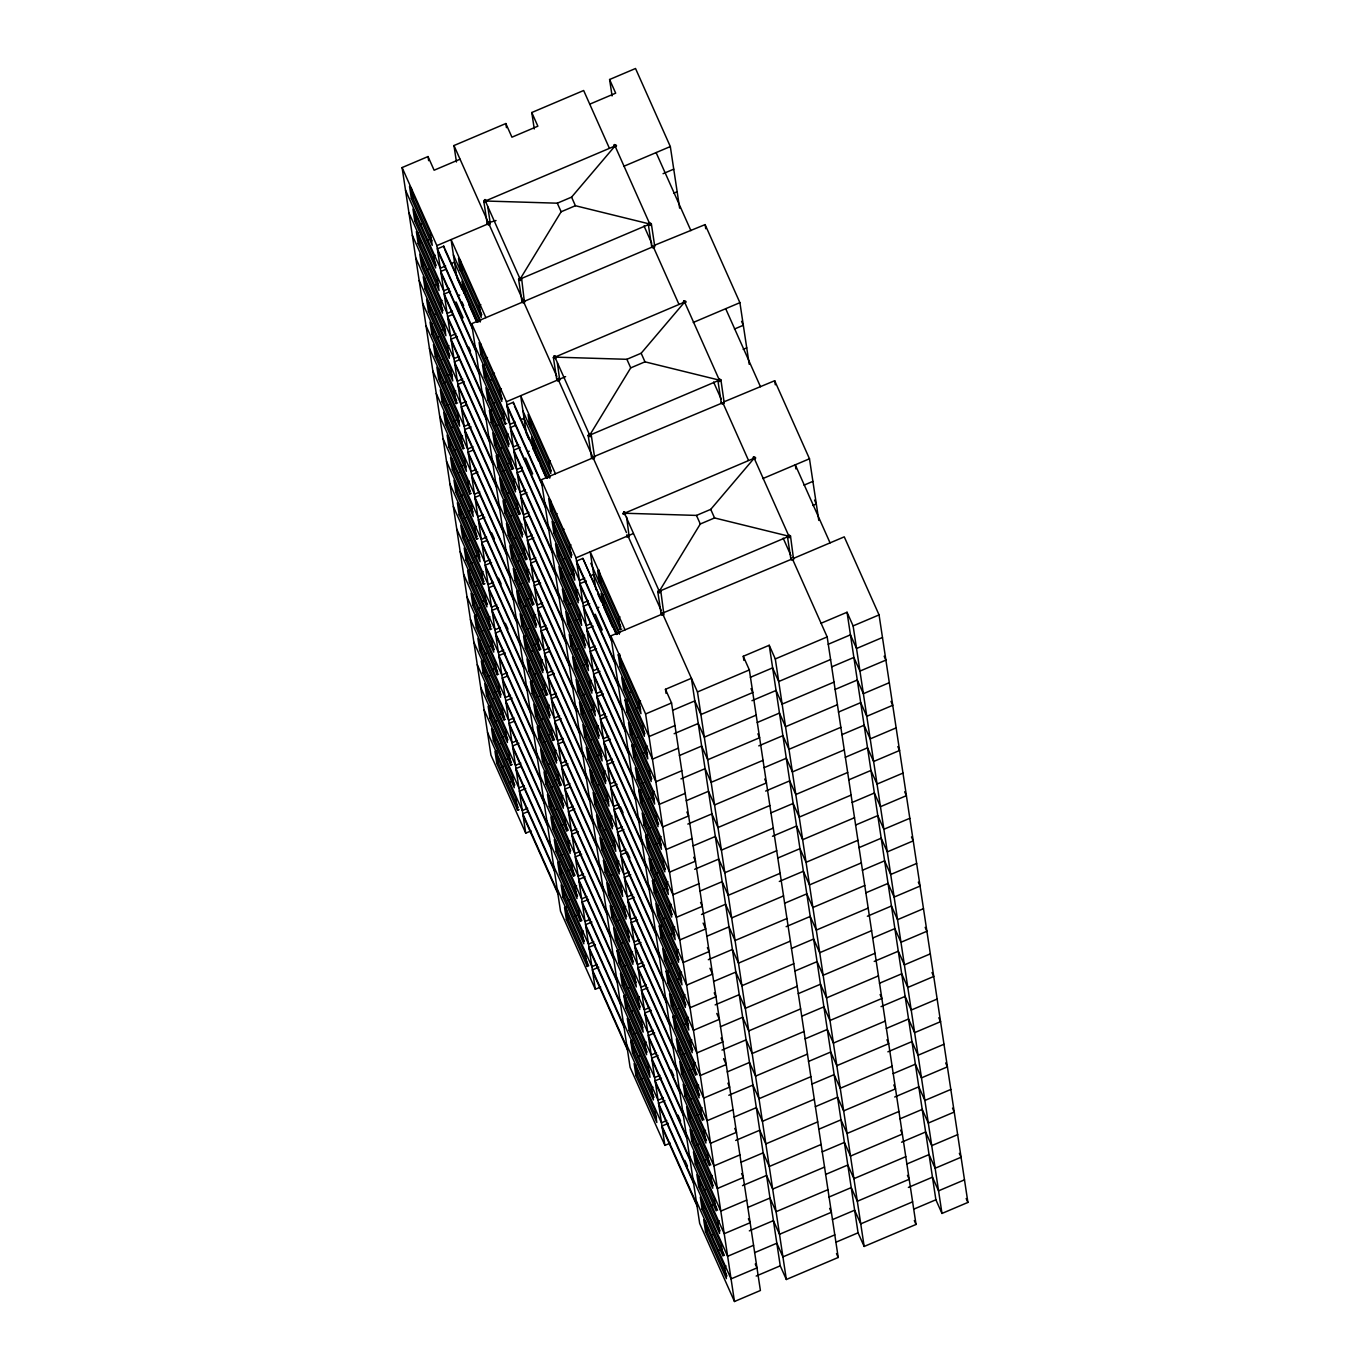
<?xml version="1.0" encoding="UTF-8"?>
<svg xmlns="http://www.w3.org/2000/svg" width="1370" height="1370" viewBox="0 0 1370 1370"><rect width="100%" height="100%" fill="white"/><g stroke="black" fill="none" stroke-linecap="round" stroke-linejoin="round"><path stroke-width="1.5" d="M556.905 379.182L557.761 381.117L559.765 380.261L557.367 363.05M721.373 402.198L722.23 404.133L724.25 403.277L720.928 379.918L719.181 378.668L717.863 380.38L721.288 402.968M626.672 534.951L626.981 537.04L629.155 536.715L626.638 517.124M661.453 613.006L661.779 615.096L663.936 614.77L660.802 591.069L659.056 589.819L657.754 591.532L661.162 614.12M791.158 557.984L791.466 560.056L793.624 559.731L790.507 536.03L788.76 534.779L787.442 536.492L790.867 559.08M520.12 279.069L561.135 211.768L575.4 205.723L649.808 224.029L614.411 144.603C610.986 149.621 620.507 145.528 614.411 144.603M589.699 435.18L630.714 367.879L644.979 361.834L719.387 380.141L683.99 300.715C680.565 305.733 690.086 301.64 683.99 300.715M659.278 591.292L700.293 523.991L714.558 517.946L788.966 536.252L753.568 456.844C750.144 461.844 759.665 457.751 753.568 456.844M485.34 201.013L557.316 203.188L571.581 197.126L615.027 145.973L483.918 201.613C484.963 195.67 489.039 204.935 483.918 201.613M554.918 357.125L626.895 359.3L641.16 353.237L684.606 302.085L553.497 357.724C554.542 351.782 558.617 361.046 553.497 357.724M624.497 513.236L696.474 515.411L710.739 509.366L754.185 458.196L623.076 513.836C624.121 507.893 628.196 517.158 623.076 513.836M522.587 300.492L522.33 302.599L524.504 302.821L521.662 278.846L519.898 277.596L518.596 279.292L522.004 301.897M488.525 222.128C484.774 223.31 490.186 227.232 490.289 223.378L487.806 206.939M518.596 279.292L520.343 280.542L521.662 278.846M652.634 245.264C649.534 247.011 654.86 249.871 654.757 246.394L651.349 223.807L649.603 222.556L648.284 224.252L651.709 246.857M588.175 435.403C592.251 439.907 590.744 429.923 588.175 435.403L591.583 458.008L593.347 459.258L594.649 457.546L591.241 434.958M657.754 591.532L659.501 592.765L660.802 591.069M531.063 830.888L525.737 833.148L490.94 755.093L402.095 167.568L428.022 156.557L434.119 170.222L460.046 159.211M456.45 161.985L453.967 145.545L505.838 123.54L511.935 137.188L537.862 126.194L531.783 112.528L583.654 90.506L609.325 148.097M612.082 95.934L609.599 79.511L635.526 68.5L670.324 146.556L679.64 208.189M589.751 104.171L615.678 93.16L609.599 79.511M411.36 198.513L409.527 186.406L430.403 233.242L432.235 245.35L411.36 198.513L412.781 197.914L411.257 187.81M414.785 221.101L412.952 208.994L433.828 255.83L435.66 267.938L414.785 221.101L416.206 220.501L414.99 212.436M419.905 224.611L421.326 224.012M418.192 243.706L416.377 231.599L437.235 278.435L439.068 290.543L418.192 243.706L419.614 243.107L418.09 233.02M426.875 240.23L428.279 239.613M525.737 833.148L436.876 245.624L488.747 223.601L522.929 300.304M489.672 222.402L496.026 220.519M623.675 166.352L670.324 146.556M477.651 322.258L443.726 246.155L437.373 248.843L472.153 326.899M433.828 255.83L435.249 255.231M421.617 266.294L419.785 254.203L440.66 301.023L442.493 313.131L421.617 266.294L423.039 265.694L421.823 257.628M426.738 269.804L428.159 269.205M445.627 265.951L440.301 268.212L405.503 190.156M450.953 263.691L454.497 262.184L480.596 320.734M663.08 173.682L673.732 169.161M445.558 269.428L440.78 271.448L475.578 349.504M460.251 259.855L461.776 269.941L460.354 270.541L458.522 258.433L479.397 305.27L481.23 317.378L453.401 254.923M425.042 288.899L423.21 276.791L444.085 323.628L445.901 335.736L425.042 288.899L426.447 288.299L424.923 278.213M433.708 285.422L435.129 284.823M449.035 288.556L443.709 290.817L408.928 212.761M673.612 193.256L677.157 191.749M450.559 291.348L444.205 294.036L478.986 372.109M440.66 301.023L442.082 300.424M463.779 293.129L465.201 292.529L463.968 284.463M458.231 295.68L459.652 295.081M428.45 311.504L426.618 299.396L447.493 346.233L449.326 358.324L428.45 311.504L429.872 310.887L428.656 302.821M454.703 302.667L456.124 302.068L463.077 317.686L461.656 318.285M433.571 314.997L434.992 314.398M518.699 279.668L649.808 224.029M452.46 311.161L447.134 313.422L412.336 235.349M452.391 314.62L447.613 316.641L482.411 394.697M479.397 305.27L480.819 304.671M431.875 334.092L430.043 321.984L450.918 368.821L452.751 380.928L431.875 334.092L433.297 333.492L431.773 323.406M440.541 330.615L441.962 330.016M436.996 337.602L438.417 337.003M600.642 987.016L595.316 989.277L560.518 911.221L471.674 323.68L522.124 302.273M654.158 245.418L705.105 224.611L739.903 302.667L749.219 364.3M455.867 333.749L450.542 336.01L415.761 257.954M457.392 336.541L451.038 339.246L485.819 417.302M447.493 346.233L448.915 345.617M457.58 402.917L456.159 403.533L435.283 356.697L436.705 356.097L435.489 348.014M440.421 360.19L441.842 359.591M459.292 356.354L453.967 358.615L419.169 280.559M459.224 359.813L454.446 361.834L489.244 439.89M480.938 354.625L479.106 342.517L499.981 389.354L501.814 401.461L480.938 354.625L482.36 354.025L480.836 343.938M486.076 358.135L487.497 357.519M438.708 379.284L436.876 367.177L457.751 414.014L459.584 426.121L438.708 379.284L440.13 378.685L438.606 368.599M447.373 375.808L448.795 375.209M443.829 382.795L445.25 382.196M462.7 378.942L457.374 381.202L422.594 303.147M464.242 381.733L457.871 384.439L492.652 462.495M506.66 423.45L505.239 424.049L484.363 377.229L485.785 376.613L483.952 364.506M493.029 373.736L494.45 373.137M456.159 403.533L454.326 391.426L455.748 390.81M489.484 380.723L490.905 380.124M464.413 448.127L462.991 448.726L442.116 401.889L443.537 401.29L442.322 393.207M447.254 405.4L448.675 404.784M466.125 401.547L460.799 403.808L426.019 325.752M499.981 389.354L501.403 388.755M466.057 405.006L461.296 407.027L496.077 485.083M487.771 399.817L485.939 387.71L506.814 434.547L508.647 446.654L487.771 399.817L489.193 399.218L487.669 389.131M492.909 403.328L494.33 402.729M445.541 424.477L443.709 412.387L464.584 459.207L466.416 471.314L445.541 424.477L446.962 423.878L445.438 413.791M454.206 421.001L455.628 420.402M595.316 989.277L506.455 401.735L556.905 380.329M558.104 378.24L559.748 379.113L565.604 376.63M693.254 322.464L739.903 302.667M450.662 427.988L452.083 427.389M547.229 478.37L513.305 402.266L506.951 404.972L541.732 483.028M469.55 424.135L464.224 426.395L429.426 348.34M471.074 426.926L464.704 429.632L499.502 507.688M492.618 421.806L513.493 468.643L512.072 469.242L491.196 422.422L492.618 421.806L490.785 409.716M499.862 418.929L501.283 418.329M462.991 448.726L461.159 436.619L462.58 436.02M496.317 425.916L497.738 425.317M471.246 493.32L469.824 493.919L448.966 447.082L450.37 446.483L449.154 438.417M515.206 422.08L509.88 424.34L475.082 346.267M520.531 419.819L524.076 418.312L550.175 476.846M734.44 329.04L743.311 325.272L741.581 321.368M454.087 450.593L455.508 449.976M515.137 425.539L510.359 427.56L545.157 505.616M472.958 446.74L467.632 449L432.851 370.945M506.814 434.547L508.236 433.947M472.89 450.199L468.129 452.22L502.91 530.293M530.139 417.987L531.354 426.053L529.933 426.652L528.101 414.545L548.976 461.382L550.808 473.489L522.98 411.034M494.604 445.01L492.789 432.903L513.647 479.74L515.48 491.847L494.604 445.01L496.026 444.411L494.501 434.324M499.742 448.521L501.163 447.921M452.374 469.687L450.542 457.58L471.417 504.4L473.249 516.507L452.374 469.687L453.795 469.071L452.271 458.984M461.039 466.194L462.461 465.594M518.613 444.668L513.288 446.928L478.507 368.873M743.191 349.367L746.736 347.86M457.494 473.181L458.916 472.581M520.138 447.459L513.784 450.165L548.565 528.221M476.383 469.328L471.057 471.588L436.259 393.533M477.907 472.119L471.537 474.825L506.335 552.881M538.564 460.954L533.358 449.257L534.779 448.641L533.255 438.554M527.81 451.792L529.231 451.192M499.451 467.016L520.326 513.836L518.905 514.452L498.029 467.615L499.451 467.016L497.618 454.908M506.694 464.139L508.116 463.522M469.824 493.919L467.992 481.812L469.413 481.212M524.282 458.779L525.703 458.179L532.656 473.797L531.235 474.397M503.15 471.109L504.571 470.509M588.278 435.78L719.387 380.141M478.079 538.513L476.674 539.112L455.799 492.275L457.22 491.676L455.987 483.61M522.038 467.273L516.713 469.533L481.915 391.477M460.919 495.786L462.341 495.187M521.97 470.732L517.192 472.753L551.99 550.808M548.976 461.382L550.397 460.782M479.791 491.933L474.465 494.193L439.684 416.137M513.647 479.74L515.069 479.14M479.723 495.392L474.962 497.43L509.743 575.486M501.454 490.203L499.622 478.096L520.497 524.933L522.33 537.04L501.454 490.203L502.876 489.604L501.334 479.517M506.575 493.714L507.996 493.114M459.207 514.88L457.374 502.773L478.25 549.61L480.082 561.717L459.207 514.88L460.628 514.264L459.104 504.177M670.221 1143.128L664.895 1145.389L630.097 1067.333L541.236 479.791L593.124 457.785L626.433 532.536M594.049 456.57L722.812 402.746M724.028 401.804L774.684 380.723L809.482 458.779L818.798 520.412M467.872 511.387L469.293 510.787M525.446 489.861L520.12 492.121L485.34 414.065M464.344 518.374L465.766 517.774M526.971 492.652L520.617 495.358L555.398 573.413M483.216 514.538L477.89 516.798L443.092 438.742M484.74 517.312L478.37 520.018L513.168 598.073M506.283 512.209L527.159 559.046L525.737 559.645L504.862 512.808L506.283 512.209L504.451 500.101M513.527 509.332L514.949 508.715M476.674 539.112L474.842 527.005L476.263 526.405M510 516.319L511.421 515.702M484.929 583.706L483.507 584.305L462.632 537.468L464.053 536.869L462.82 528.803M528.871 512.466L523.546 514.726L488.747 436.67M467.752 540.979L469.174 540.379M528.803 515.925L524.025 517.946L558.823 596.001M486.624 537.126L481.298 539.386L446.517 461.33M550.517 510.736L548.685 498.629L569.56 545.465L571.393 557.573L550.517 510.736L551.939 510.137L550.415 500.05M520.497 524.933L521.919 524.333M486.573 540.585L481.795 542.623L516.576 620.678M555.655 514.247L557.076 513.647M508.287 535.396L506.455 523.306L527.33 570.125L529.163 582.233L508.287 535.396L509.708 534.797L508.184 524.71M513.408 538.907L514.829 538.307M466.04 560.073L464.207 547.966L485.083 594.803L486.915 606.91L466.04 560.073L467.461 559.474L465.937 549.387M474.705 556.597L476.126 555.98M532.279 535.053L526.953 537.314L492.172 459.258M471.177 563.584L472.599 562.967M533.803 537.845L527.45 540.551L562.231 618.606M490.049 559.731L484.723 561.991L449.925 483.935M553.942 533.341L552.11 521.234L572.985 568.071L574.818 580.178L553.942 533.341L555.364 532.724L553.84 522.638M562.608 529.847L564.029 529.248M491.573 562.522L485.203 565.211L520.001 643.266M513.116 557.402L533.992 604.238L532.57 604.838L511.695 558.001L513.116 557.402L511.284 545.294M520.36 554.525L521.782 553.925M483.507 584.305L481.675 572.198L483.096 571.598M516.832 561.512L518.254 560.912M491.762 628.899L490.34 629.498L469.465 582.661L470.886 582.062L469.054 569.954M535.704 557.659L530.378 559.919L495.58 481.863M569.56 545.465L570.982 544.866M474.585 586.172L476.006 585.572M535.636 561.118L530.858 563.138L565.656 641.211M493.474 582.318L488.148 584.579L453.35 506.523M557.35 555.929L555.518 543.822L576.393 590.658L578.226 602.766L557.35 555.929L558.772 555.329L557.247 545.243M527.33 570.125L528.751 569.526M493.405 585.795L488.628 587.816L523.426 665.871M562.488 559.439L563.909 558.84M515.12 580.606L513.288 568.499L534.163 615.335L535.995 627.426L515.12 580.606L516.541 579.99L515.017 569.903M664.895 1145.389L576.034 557.847L626.484 536.441M633.231 533.581L627.905 535.841L661.231 610.592M762.833 478.575L809.482 458.779M520.24 584.099L521.662 583.5M616.808 634.481L582.884 558.378L576.513 561.083L611.311 639.139M472.873 605.266L471.057 593.159L491.916 639.995L493.748 652.103L472.873 605.266L474.294 604.667L472.77 594.58M481.555 601.79L482.976 601.173M539.129 580.263L533.803 582.524L499.005 504.451M478.01 608.777L479.431 608.16M540.653 583.038L534.283 585.744L569.081 663.799M496.882 604.923L491.556 607.184L456.775 529.128M560.775 578.534L558.943 566.426L579.818 613.263L581.651 625.371L560.775 578.534L562.197 577.934L560.672 567.848M569.44 575.058L570.862 574.441M498.406 607.715L492.053 610.404L526.833 688.459M519.949 602.594L540.825 649.431L539.403 650.031L518.528 603.194L519.949 602.594L518.117 590.487M527.21 599.717L528.632 599.118M490.34 629.498L488.508 617.39L489.929 616.791M584.784 578.191L579.459 580.452L544.661 502.396M590.11 575.931L593.655 574.424L619.754 632.957M804.019 485.151L812.889 481.384M523.665 606.704L525.087 606.105M498.594 674.091L497.173 674.691L476.298 627.854L477.719 627.254L475.887 615.147M586.309 580.983L579.938 583.671L614.719 661.727M542.537 602.851L537.211 605.112L502.43 527.056M576.393 590.658L577.815 590.059M481.418 631.365L482.839 630.765M542.469 606.311L537.708 608.348L572.489 686.404M599.101 570.057L600.933 582.164L599.512 582.764L597.68 570.656L618.555 617.493L620.387 629.601L621.809 629.001M500.307 627.511L494.981 629.772L460.183 551.716M564.183 601.122L562.368 589.014L583.226 635.851L585.058 647.959L564.183 601.122L565.604 600.522L564.08 590.436M534.163 615.335L535.584 614.719M500.238 630.988L495.46 633.008L530.258 711.064M569.321 604.632L570.742 604.033M521.953 625.799L520.12 613.692L540.996 660.528L542.828 672.636L521.953 625.799L523.374 625.199L521.85 615.096M588.192 600.779L582.866 603.04L548.086 524.984M812.77 505.496L816.314 503.989L814.568 500.084M527.073 629.292L528.495 628.693M589.716 603.571L583.363 606.276L618.144 684.332M479.723 650.459L477.89 638.351L498.766 685.188L500.581 697.296L479.723 650.459L481.144 649.86L479.603 639.773M488.388 646.982L489.809 646.383M545.962 625.456L540.636 627.717L505.838 549.661M484.843 653.969L486.264 653.37M547.486 628.231L541.116 630.936L575.914 708.992M602.834 594.683L604.358 604.769L602.937 605.369L601.105 593.261L619.36 634.241M597.388 607.92L598.81 607.304M503.715 650.116L498.389 652.377L463.608 574.321M567.608 623.727L565.776 611.619L586.651 658.456L588.483 670.564L567.608 623.727L569.029 623.127L567.505 613.041M576.273 620.25L577.695 619.651M593.861 614.89L595.282 614.291L602.235 629.909L600.813 630.508M505.239 652.908L498.885 655.596L533.666 733.669M657.857 591.891L788.966 536.252M526.799 647.787L547.658 694.624L546.236 695.224L525.378 648.387L526.799 647.787L524.967 635.68M534.043 644.91L535.464 644.311M591.617 623.384L586.292 625.645L551.494 547.589M530.498 651.897L531.92 651.298M505.427 719.284L504.006 719.884L483.13 673.064L484.552 672.447L482.719 660.357M593.141 626.176L586.771 628.864L621.569 706.92M491.796 669.57L493.217 668.971M618.555 617.493L619.976 616.894M549.37 648.044L544.044 650.305L509.263 572.249M583.226 635.851L584.647 635.252M488.268 676.557L489.672 675.958M549.301 651.503L544.541 653.541L579.322 731.597M507.14 672.721L501.814 674.982L467.016 596.909M571.033 646.332L569.201 634.224L590.076 681.044L591.891 693.151L571.033 646.332L572.454 645.715L570.913 635.629M540.996 660.528L542.417 659.912M507.071 676.181L502.293 678.201L537.091 756.257M576.154 649.825L577.575 649.226M793.007 560.227L827.172 636.913L916.033 1224.455L864.162 1246.46L775.3 658.936L769.221 645.27L743.276 656.281L749.356 669.93L838.217 1257.472L786.346 1279.494L780.249 1265.829L691.405 678.287L665.46 689.298L671.557 702.964L760.401 1290.489L734.474 1301.5L699.676 1223.444L610.814 635.903L662.703 613.897M663.628 612.681L790.969 559.457M792.579 557.367L793.812 558.258L844.262 536.852L879.061 614.907L967.905 1202.432L941.978 1213.443L935.881 1199.777L847.037 612.253L821.092 623.247M528.786 670.992L526.953 658.884L547.829 705.721L549.661 717.829L528.786 670.992L530.207 670.392L528.683 660.306M595.025 645.972L589.699 648.233L554.918 570.177M533.923 674.502L535.327 673.886M596.549 648.763L590.196 651.469L624.977 729.525M486.555 695.652L484.723 683.544L505.599 730.381L507.431 742.489L486.555 695.652L487.977 695.052L486.453 684.966M495.221 692.175L496.642 691.576M552.795 670.649L547.469 672.91L512.671 594.854M491.676 699.162L493.097 698.563M554.319 673.441L547.949 676.129L582.747 754.185M510.548 695.309L505.222 697.57L470.441 619.514M574.441 668.92L572.609 656.812L593.484 703.649L595.316 715.756L574.441 668.92L575.862 668.32L574.338 658.234M583.106 665.443L584.528 664.844M512.072 698.101L505.718 700.806L540.499 778.862M618.264 654.74L639.139 701.577L640.972 713.684L620.096 666.847L618.264 654.74L619.685 654.141L621.518 666.248L640.646 709.18M533.632 692.98L554.507 739.817L553.086 740.416L532.211 693.58L533.632 692.98L531.8 680.873M540.876 690.103L542.297 689.504M598.45 668.577L593.124 670.838L558.326 592.782M537.331 697.09L538.753 696.491M512.26 764.477L510.839 765.094L489.963 718.257L491.385 717.657L489.552 705.55M599.974 671.369L593.604 674.074L628.402 752.13M498.629 714.78L500.05 714.164M556.203 693.237L550.877 695.498L516.096 617.442M620.096 666.847L621.518 666.248M590.076 681.044L591.48 680.445M495.101 721.75L496.522 721.151M556.151 696.713L551.374 698.734L586.154 776.79M513.973 717.914L508.647 720.175L473.849 642.119M577.866 691.525L576.034 679.417L596.909 726.254L598.741 738.344L577.866 691.525L579.287 690.908L577.763 680.822M547.829 705.721L549.25 705.122M513.904 721.373L509.126 723.394L543.924 801.45M582.986 695.018L584.408 694.419M535.619 716.185L533.786 704.077L554.662 750.914L556.494 763.021L535.619 716.185L537.04 715.585L535.516 705.499M601.858 691.182L596.532 693.443L561.751 615.37M540.756 719.695L542.178 719.079M603.382 693.956L597.029 696.662L631.81 774.718M493.388 740.845L491.556 728.737L512.431 775.574L514.264 787.681L493.388 740.845L494.81 740.245L493.286 730.159M502.054 737.368L503.475 736.769M559.628 715.842L554.302 718.103L519.504 640.047M623.521 689.452L621.689 677.345L642.564 724.182L644.397 736.289L623.521 689.452L624.943 688.853L623.418 678.766M498.509 744.355L499.93 743.756M561.152 718.633L554.781 721.322L589.579 799.378M628.642 692.963L630.063 692.347M517.398 740.502L512.055 742.763L477.274 664.707M581.274 714.112L579.442 702.005L600.317 748.842L602.149 760.949L581.274 714.112L582.695 713.513L581.171 703.426M589.939 710.636L591.361 710.037M518.922 743.293L512.551 745.999L547.332 824.055M625.097 699.95L645.972 746.77L647.804 758.877L626.929 712.04L625.097 699.95L626.518 699.334L628.351 711.441L647.496 754.373M540.465 738.173L561.34 785.01L559.919 785.609L539.044 738.79L540.465 738.173L538.633 726.066M547.709 735.296L549.13 734.697M605.283 713.77L599.957 716.03L565.159 637.975M639.139 701.577L640.561 700.978M544.164 742.283L545.585 741.684M606.807 716.561L600.437 719.267L635.235 797.323M519.093 809.687L517.672 810.287L496.796 763.45L498.218 762.85L496.385 750.743M505.479 759.973L506.883 759.357M563.053 738.43L557.71 740.69L522.929 662.635M626.929 712.04L628.351 711.441M635.594 708.564L637.016 707.965M596.909 726.254L598.33 725.638M501.934 766.96L503.355 766.344M562.984 741.906L558.206 743.927L592.987 821.983M520.805 763.107L515.48 765.368L480.699 687.312M584.699 736.717L582.866 724.61L603.742 771.447L605.574 783.554L584.699 736.717L586.12 736.118L584.596 726.014M554.662 750.914L556.083 750.315M520.737 766.566L515.976 768.587L550.757 846.643M734.474 1301.5L645.612 713.958L671.557 702.964M786.346 1279.494L697.484 691.953L749.356 669.93M775.3 658.936L827.172 636.913M941.978 1213.443L853.116 625.902L879.061 614.907M589.819 740.211L591.241 739.612M542.452 761.378L540.619 749.27L561.495 796.107L563.327 808.214L542.452 761.378L543.873 760.778L542.349 750.692M608.708 736.375L603.365 738.635L568.413 660.289M672.584 710.328L694.813 700.892L700.909 714.541L752.781 692.535L751.034 688.63M750.4 677.294L772.629 667.875L778.725 681.524L830.597 659.518M828.216 644.277L850.445 634.841L856.541 648.507L882.468 637.495M547.589 764.888L549.01 764.289M610.232 739.166L603.862 741.855L638.643 819.911M508.887 782.561L510.308 781.962M566.461 761.035L561.135 763.296L526.354 685.24M630.354 734.645L628.522 722.538L649.397 769.375L651.229 781.482L630.354 734.645L631.775 734.046L630.251 723.959M567.985 763.826L561.631 766.532L596.412 844.588M635.474 738.156L636.896 737.557M524.231 785.695L518.905 787.955L484.107 709.9M588.107 759.305L586.274 747.198L607.15 794.035L608.982 806.142L588.107 759.305L589.528 758.706L588.004 748.619M596.789 755.829L598.193 755.23M525.755 788.486L519.384 791.192L554.182 869.248M674.965 725.552L649.02 736.563L614.24 658.508M631.93 745.143L652.805 791.98L654.637 804.07L633.762 757.25L631.93 745.143L633.351 744.526L635.183 756.634L654.329 799.566M547.298 783.366L568.173 830.203L566.752 830.819L545.876 783.982L547.298 783.366L545.465 771.276M554.542 780.489L555.963 779.89M612.116 758.963L606.79 761.223L572.009 683.168M674.143 733.703L698.238 723.48L704.317 737.146L756.206 715.123M751.959 700.687L776.054 690.463L782.133 704.129L834.022 682.106M831.624 666.882L853.87 657.446L859.949 671.094L885.893 660.1L884.147 656.196M645.972 746.77L647.394 746.171M550.997 787.476L552.418 786.877M613.64 761.754L607.287 764.46L642.068 842.516M569.886 783.64L564.56 785.9L529.762 707.828M633.762 757.25L635.183 756.634M642.444 753.757L643.849 753.158M603.742 771.447L605.163 770.848M569.817 787.099L565.039 789.12L599.837 867.176M527.638 808.3L522.312 810.56L487.532 732.505M591.532 781.91L589.699 769.803L610.575 816.64L612.407 828.747L591.532 781.91L592.953 781.311L591.429 771.224M561.495 796.107L562.916 795.508M527.57 811.759L522.809 813.78L557.59 891.853M678.39 748.157L652.445 759.151L617.664 681.096M596.652 785.421L598.073 784.804M549.301 806.57L547.469 794.463L568.344 841.3L570.16 853.407L549.301 806.57L550.706 805.971L549.182 795.884M615.541 781.568L610.215 783.828L575.417 705.773M679.417 755.521L701.645 746.085L707.742 759.751L759.614 737.728L757.884 733.823M757.233 722.504L779.462 713.068L785.558 726.716L837.43 704.711M835.049 689.47L857.278 680.034L863.374 693.699L889.301 682.688M554.422 810.081L555.843 809.482M617.065 784.359L610.695 787.048L645.493 865.104M573.294 806.228L567.968 808.488L533.187 730.433M637.187 779.838L635.355 767.731L656.23 814.568L658.062 826.675L637.187 779.838L638.608 779.239L637.084 769.152M574.818 809.019L568.464 811.725L603.245 889.781M642.307 783.349L643.729 782.749M594.957 804.498L593.124 792.408L614 839.228L615.815 851.335L594.957 804.498L596.361 803.899L594.837 793.812M603.622 801.022L605.043 800.422M681.798 770.745L655.87 781.756L621.072 703.701M638.78 790.336L659.655 837.173L661.47 849.28L640.612 802.443L638.78 790.336L640.201 789.736L642.016 801.827L661.162 844.759M554.131 828.576L575.006 875.396L573.585 876.012L552.709 829.175L554.131 828.576L552.298 816.469M561.375 825.699L562.796 825.082M618.949 804.156L613.623 806.416L578.842 728.361M680.976 778.896L705.071 768.673L711.15 782.338L763.039 760.333M758.792 745.879L782.886 735.656L788.966 749.322L840.855 727.299M838.474 712.075L860.702 702.639L866.782 716.304L892.726 705.293L890.979 701.389M652.805 791.98L654.226 791.363M576.719 828.833L571.393 831.093L536.595 753.038M640.612 802.443L642.016 801.827M649.277 798.95L650.699 798.35M610.575 816.64L611.996 816.04M578.243 831.624L571.872 834.313L606.67 912.369M598.365 827.103L596.532 814.996L617.408 861.833L619.24 873.94L598.365 827.103L599.786 826.504L598.262 816.417M568.344 841.3L569.749 840.701M685.223 793.35L659.278 804.361L624.497 726.305M603.485 830.614L604.906 830.014M556.134 851.763L554.302 839.656L575.177 886.493L577.01 898.6L556.134 851.763L557.556 851.164L556.032 841.077M622.374 826.761L617.048 829.021L582.25 750.965M686.25 800.714L708.495 791.278L714.575 804.943L766.447 782.921L764.717 779.016M764.066 767.697L786.294 758.261L792.391 771.909L844.262 749.904M841.882 734.662L864.11 725.244L870.207 738.892L896.151 727.881M561.255 855.274L562.676 854.674M623.898 829.552L617.528 832.241L652.326 910.314M580.126 851.421L574.801 853.681L540.02 775.625M644.02 825.031L642.188 812.924L663.063 859.761L664.895 871.868L644.02 825.031L645.441 824.432L643.917 814.345M581.651 854.212L575.297 856.918L610.078 934.974M649.14 828.542L650.562 827.942M601.79 849.708L599.957 837.601L620.833 884.438L622.665 896.528L601.79 849.708L603.211 849.092L601.687 839.005M610.455 846.215L611.876 845.615M645.612 835.529L666.488 882.366L668.32 894.473L647.445 847.636L645.612 835.529L647.034 834.929L648.866 847.037L667.995 889.969M560.964 873.769L581.839 920.606L580.418 921.205L559.542 874.368L560.964 873.769L559.131 861.662M568.207 870.892L569.629 870.275M625.782 849.366L620.456 851.626L585.675 773.553M687.826 824.089L711.903 813.883L718 827.531L769.871 805.526M765.642 791.072L789.719 780.849L795.816 794.514L847.688 772.492M845.307 757.267L867.535 747.832L873.615 761.497L899.559 750.486L897.829 746.581M659.655 837.173L661.059 836.556M583.551 874.026L578.226 876.286L542.4 795.987M647.445 847.636L648.866 847.037M656.11 844.16L657.531 843.543M617.408 861.833L618.829 861.233M585.076 876.817L578.705 879.506L613.503 957.561M605.197 872.296L603.365 860.189L624.24 907.026L626.073 919.133L605.197 872.296L606.619 871.697L605.095 861.61M575.177 886.493L576.599 885.893M692.055 838.543L666.111 849.554L631.33 771.498M610.335 875.807L611.756 875.207M562.967 896.956L561.135 884.866L582.01 931.686L583.843 943.793L562.967 896.956L564.389 896.357L562.865 886.27M629.207 871.954L623.881 874.214L589.083 796.158M693.083 845.906L715.328 836.471L721.408 850.136L773.279 828.114M770.899 812.889L793.144 803.454L799.224 817.119L851.095 795.097M848.715 779.872L870.96 770.437L877.04 784.085L902.984 773.091M568.088 900.467L569.509 899.867M630.731 874.745L624.36 877.451L659.158 955.506M586.959 896.614L581.633 898.874L546.853 820.818M650.853 870.224L649.02 858.117L669.896 904.954L671.728 917.061L650.853 870.224L652.274 869.625L650.75 859.538M588.501 899.405L582.13 902.111L616.911 980.166M655.99 873.735L657.412 873.135M608.622 894.901L606.79 882.794L627.665 929.631L629.498 941.738L608.622 894.901L610.044 894.302L608.52 884.198M652.445 880.722L673.321 927.558L675.153 939.666L654.278 892.829L652.445 880.722L653.867 880.122L655.699 892.23L674.828 935.162M567.796 918.962L588.672 965.799L587.25 966.398L566.375 919.561L567.796 918.962L565.964 906.854M575.04 916.085L576.462 915.485M632.615 894.559L627.289 896.819L592.508 818.763M694.658 869.299L718.736 859.076L724.833 872.724L776.704 850.719M772.474 836.265L796.552 826.041L802.649 839.707L854.52 817.702M852.14 802.46L874.368 793.024L880.465 806.69L906.392 795.679L904.662 791.774M666.488 882.366L667.909 881.766M634.156 897.333L627.785 900.039L662.566 978.094M590.384 919.219L585.058 921.479L549.233 841.18M654.278 892.829L655.699 892.23M662.943 889.353L664.364 888.753M624.24 907.026L625.662 906.426M591.908 922.01L585.555 924.699L620.336 1002.771M612.03 917.489L610.198 905.382L631.073 952.218L632.906 964.326L612.03 917.489L613.452 916.89L611.928 906.803M582.01 931.686L583.432 931.086M698.888 883.736L672.944 894.747L638.163 816.691M617.168 921L618.589 920.4M636.04 917.146L630.714 919.407L595.933 841.351M699.933 891.099L722.161 881.663L728.241 895.329L780.129 873.306M777.732 858.082L799.977 848.646L806.057 862.312L857.945 840.289M855.548 825.065L877.793 815.629L883.873 829.278L909.817 818.284M669.896 904.954L671.317 904.354M637.564 919.938L631.193 922.644L665.991 1000.699M593.809 941.824L588.483 944.084L553.685 866.011M657.686 915.434L655.853 903.327L676.729 950.146L678.561 962.254L657.686 915.434L659.107 914.817L657.583 904.731M595.333 944.598L588.963 947.304L623.761 1025.359M662.823 918.928L664.244 918.328M615.455 940.094L613.623 927.987L634.498 974.823L636.331 986.931L615.455 940.094L616.877 939.495L615.353 929.408M659.278 925.914L680.154 972.751L681.986 984.859L661.111 938.022L659.278 925.914L660.7 925.315L662.532 937.422L681.661 980.355M620.576 943.605L621.997 942.988M639.465 939.751L634.139 942.012L599.341 863.956M701.491 914.492L725.569 904.268L731.666 917.917L783.537 895.911M779.307 881.458L803.385 871.251L809.482 884.9L861.353 862.894M858.973 847.653L881.201 838.217L887.298 851.883L913.225 840.872L911.495 836.967M617.048 950.575L637.906 997.411L639.739 1009.519L618.863 962.682L617.048 950.575L618.469 949.975M673.321 927.558L674.742 926.959M640.989 942.543L634.618 945.231L669.416 1023.287M597.217 964.411L591.891 966.672L557.111 888.616M661.111 938.022L662.532 937.422M669.776 934.545L671.197 933.946M631.073 952.218L632.495 951.619M598.741 967.203L592.388 969.909L627.169 1047.964M618.863 962.682L620.285 962.082L618.76 951.996M624.001 966.192L625.422 965.593M642.872 962.339L637.547 964.6L602.766 886.544M706.766 936.292L728.994 926.856L735.073 940.522L786.962 918.516M784.582 903.275L806.81 893.839L812.889 907.505L864.778 885.482M862.398 870.258L884.626 860.822L890.705 874.488L916.65 863.477M676.729 950.146L678.15 949.547M644.397 965.131L638.043 967.836L672.824 1045.892M664.519 960.627L662.703 948.519L683.562 995.356L685.394 1007.447L664.519 960.627L665.94 960.01L664.416 949.924M669.656 964.12L671.077 963.521M622.288 985.287L620.456 973.179L641.331 1020.016L643.164 1032.124L622.288 985.287L623.71 984.688L622.185 974.601M666.111 971.107L686.986 1017.944L688.819 1030.052L667.943 983.215L666.111 971.107L667.533 970.508L669.365 982.615L688.494 1025.548M627.409 988.797L628.83 988.181M646.297 984.944L640.972 987.205L606.174 909.149M708.324 959.685L732.402 949.461L738.498 963.127L790.37 941.104M786.14 926.668L810.218 916.444L816.314 930.093L868.186 908.087M865.806 892.846L888.034 883.41L894.13 897.076L920.075 886.065L918.328 882.16M623.881 995.784L644.756 1042.604L646.589 1054.712L625.713 1007.892L623.881 995.784L625.302 995.168M680.154 972.751L681.575 972.152M647.822 987.736L641.451 990.424L676.249 1068.48M667.943 983.215L669.365 982.615M676.609 979.738L678.03 979.139M637.906 997.411L639.328 996.812M625.713 1007.892L627.135 1007.275L625.593 997.189M630.834 1011.385L632.255 1010.786M649.705 1007.532L644.379 1009.793L609.599 931.737M713.599 981.485L735.827 972.066L741.923 985.715L793.795 963.709M791.415 948.468L813.643 939.032L819.722 952.698L871.611 930.675M867.364 916.239L891.459 906.015L897.538 919.681L923.483 908.67M683.562 995.356L684.983 994.74M651.229 1010.324L644.876 1013.029L679.657 1091.085M671.369 1005.82L669.536 993.712L690.412 1040.549L692.244 1052.657L671.369 1005.82L672.79 1005.22L671.249 995.117M676.489 1009.313L677.91 1008.714M629.121 1030.48L627.289 1018.372L648.164 1065.209L649.996 1077.317L629.121 1030.48L630.542 1029.88L629.018 1019.794M672.944 1016.3L693.819 1063.137L695.652 1075.245L674.776 1028.408L672.944 1016.3L674.365 1015.701L676.198 1027.808L697.073 1074.645M634.259 1033.99L635.68 1033.391M653.13 1030.137L647.804 1032.398L613.006 954.342M715.157 1004.878L739.252 994.654L745.331 1008.32L797.203 986.297M794.823 971.073L817.068 961.637L823.147 975.286L875.019 953.28M872.639 938.056L894.867 928.62L900.963 942.269L926.908 931.257L925.161 927.37M630.714 1040.977L651.589 1087.814L653.421 1099.922L632.546 1053.085L630.714 1040.977L632.135 1040.378M686.986 1017.944L688.408 1017.345M654.654 1032.929L648.284 1035.634L683.082 1113.69M674.776 1028.408L676.198 1027.808M683.442 1024.931L684.863 1024.332M644.756 1042.604L646.178 1042.005M632.546 1053.085L633.967 1052.468L632.443 1042.382M637.667 1056.578L639.088 1055.979M656.538 1052.742L651.212 1055.003L616.431 976.93M720.432 1026.695L742.66 1017.259L748.756 1030.908L800.628 1008.902M798.248 993.661L820.476 984.225L826.572 997.891L878.444 975.885M874.214 961.432L898.292 951.208L904.388 964.874L930.316 953.862M690.412 1040.549L691.833 1039.933M658.062 1055.516L651.709 1058.222L686.49 1136.278M678.201 1051.013L676.369 1038.905L697.244 1085.742L699.077 1097.85L678.201 1051.013L679.623 1050.413L678.099 1040.327M683.322 1054.523L684.743 1053.907M635.954 1075.673L634.122 1063.565L654.997 1110.402L656.829 1122.509L635.954 1075.673L637.375 1075.073L635.851 1064.987M641.091 1079.183L642.513 1078.584M659.963 1075.33L654.637 1077.591L619.839 999.535M721.99 1050.071L746.085 1039.847L752.164 1053.513L804.053 1031.49M801.655 1016.266L823.901 1006.83L829.98 1020.496L881.852 998.473L880.122 994.569M879.471 983.249L901.717 973.813L907.796 987.462L933.741 976.467L931.994 972.563M693.819 1063.137L695.241 1062.538M661.487 1078.121L655.117 1080.827L689.915 1158.883M681.609 1073.6L679.777 1061.51L700.652 1108.33L702.485 1120.437L681.609 1073.6L683.031 1073.001L681.815 1064.935M690.274 1070.124L691.696 1069.525M651.589 1087.814L653.01 1087.198M663.388 1097.935L658.062 1100.196L623.264 1022.14M727.264 1071.888L749.493 1062.452L755.589 1076.101L807.461 1054.095M805.08 1038.854L827.309 1029.435L833.405 1043.084L885.277 1021.078M881.047 1006.625L905.125 996.401L911.221 1010.067L937.149 999.055M697.244 1085.742L698.666 1085.143M664.912 1100.726L658.542 1103.415L693.323 1181.471M685.034 1096.206L683.202 1084.098L704.077 1130.935L705.91 1143.042L685.034 1096.206L686.456 1095.606L684.931 1085.519M690.155 1099.716L691.576 1099.117M666.796 1120.523L661.47 1122.784L626.689 1044.728M728.823 1095.264L752.918 1085.04L758.997 1098.706L810.886 1076.683M808.505 1061.459L830.734 1052.023L836.813 1065.689L888.702 1043.666L886.955 1039.761M886.304 1028.442L908.55 1019.006L914.629 1032.655L940.573 1021.66L938.827 1017.756M700.652 1108.33L702.074 1107.731M668.32 1123.314L661.967 1126.02L696.748 1204.076M688.442 1118.811L686.627 1106.703L707.485 1153.54L709.317 1165.63L688.442 1118.811L689.863 1118.194L688.648 1110.128M697.124 1115.317L698.546 1114.718M733.07 1109.717L707.125 1120.711L672.345 1042.656M734.097 1117.081L756.326 1107.645L762.422 1121.311L814.294 1099.288M811.913 1084.064L834.142 1074.628L840.238 1088.277L892.11 1066.271M887.88 1051.818L911.958 1041.594L918.054 1055.26L943.981 1044.248M704.077 1130.935L705.499 1130.336M691.867 1141.398L690.035 1129.291L710.91 1176.128L712.742 1188.235L691.867 1141.398L693.288 1140.799L691.764 1130.712M696.987 1144.909L698.409 1144.31M735.673 1140.457L759.751 1130.233L765.83 1143.899L817.719 1121.893M815.338 1106.652L837.567 1097.216L843.646 1110.882L895.535 1088.859L893.788 1084.954M893.154 1073.635L915.383 1064.199L921.462 1077.865L947.406 1066.853L945.66 1062.949M695.292 1164.003L693.46 1151.896L714.335 1198.733L716.15 1210.84L695.292 1164.003L696.713 1163.387L695.481 1155.321M703.957 1160.51L705.379 1159.91M739.903 1154.91L713.958 1165.921L679.178 1087.866M740.93 1162.274L763.176 1152.838L769.255 1166.504L821.127 1144.481M818.746 1129.257L840.992 1119.821L847.071 1133.469L898.943 1111.464M894.713 1097.01L918.79 1086.804L924.887 1100.452L950.831 1089.441M710.91 1176.128L712.331 1175.529M698.7 1186.591L696.868 1174.484L717.743 1221.321L719.575 1233.428L698.7 1186.591L700.121 1185.992L698.597 1175.905M703.837 1190.102L705.242 1189.503M742.506 1185.649L766.583 1175.443L772.68 1189.091L824.552 1167.086M822.171 1151.845L844.399 1142.409L850.496 1156.074L902.368 1134.052L900.621 1130.164M899.987 1118.828L922.215 1109.392L928.312 1123.057L954.239 1112.046L952.51 1108.142M702.125 1209.196L700.293 1197.089L721.168 1243.926L723 1256.033L702.125 1209.196L703.546 1208.597L702.313 1200.514M710.79 1205.72L712.212 1205.103M746.736 1200.103L720.791 1211.114L686.01 1133.058M747.763 1207.467L770.008 1198.031L776.088 1211.696L827.959 1189.674M825.579 1174.45L847.824 1165.014L853.904 1178.679L905.775 1156.657M901.546 1142.203L925.64 1131.997L931.72 1145.645L957.664 1134.651M717.743 1221.321L719.164 1220.721M705.533 1231.784L703.701 1219.677L724.576 1266.514L726.408 1278.621L705.533 1231.784L706.954 1231.185L705.43 1221.098M710.67 1235.295L712.092 1234.695M749.339 1230.859L773.416 1220.636L779.513 1234.284L831.385 1212.279L829.638 1208.374M829.004 1197.037L851.232 1187.602L857.329 1201.267L909.2 1179.262L907.454 1175.357M906.82 1164.021L929.048 1154.585L935.145 1168.25L961.072 1157.239L959.342 1153.334M717.623 1250.913L719.044 1250.313M753.568 1245.296L727.624 1256.307L692.843 1178.251M754.613 1252.659L776.841 1243.224L782.921 1256.889L834.809 1234.867M832.412 1219.642L854.657 1210.207L860.737 1223.872L912.625 1201.85M908.379 1187.413L932.473 1177.19L938.553 1190.838L964.497 1179.844M724.576 1266.514L725.997 1265.914M756.171 1276.052L780.249 1265.829M835.837 1242.247L858.065 1232.812L769.221 645.27M913.653 1209.213L935.881 1199.777M628.094 534.351L629.447 535.601M524.111 300.27L525.07 301.434M656.11 152.584L690.908 230.639M725.689 308.695L760.487 386.751M830.066 542.88L795.268 464.807L795.901 468.917M847.037 612.253L853.116 625.902M644.02 225.947L651.76 243.329M678.801 304.003L653.233 246.634L523.546 301.657L556.854 376.425M713.599 382.059L721.339 399.441M723.428 404.116L748.38 460.114M783.178 538.17L790.918 555.552M571.581 197.126L575.4 205.723M641.16 353.237L644.979 361.834M710.739 509.366L714.558 517.946M557.316 203.188L561.135 211.768M626.895 359.3L630.714 367.879M696.474 515.411L700.293 523.991M966.175 1198.527L967.905 1202.432M484.723 199.643L520.737 280.439M554.302 355.755L590.316 436.55M623.881 511.866L659.895 592.662M453.967 145.545L488.148 222.248M558.326 379.73L592.508 456.415L591.583 458.008M662.087 612.527L697.484 691.953M914.304 1220.55L916.033 1224.455M485.871 317.652L451.09 239.596L456.535 275.61M555.449 473.763L520.651 395.707L526.388 433.639L529.008 439.496M625.028 629.875L590.23 551.819L595.967 589.751M461.776 269.941L481.778 314.826M531.354 426.053L551.356 470.938M600.933 582.164L620.935 627.049M590.812 563.258L620.387 629.601M480.202 322.018L461.947 281.038L463.471 291.125M549.781 478.13L531.526 437.15L533.358 449.257M465.201 292.529L478.25 321.813M534.779 448.641L547.812 477.924M604.358 604.769L617.39 634.036M444.873 249.905L477.051 322.104M514.452 406.017L546.63 478.233M616.209 634.344L582.884 558.378M456.809 277.528L462.032 289.241M469.002 304.842L475.955 320.46M540.311 464.858L545.534 476.572M597.714 593.655L601.19 601.464M603.793 607.321L612.493 626.826M402.095 167.568L436.876 245.624M461.93 301.914L463.676 305.818M471.674 323.68L506.455 401.735M541.236 479.791L576.034 557.847M610.814 635.903L645.612 713.958M437.647 250.659L472.427 328.714M507.208 406.77L542.006 484.826M576.787 562.882L611.585 640.937M686.901 812.05L688.63 815.938L662.703 826.949L627.905 748.893M412.781 197.914L431.927 240.846M482.36 354.025L502.362 398.91M551.939 510.137L571.941 555.021M441.054 273.246L475.852 351.319M510.633 429.375L545.431 507.431M580.212 585.487L614.993 663.542M416.206 220.501L436.208 265.386M485.785 376.613L504.913 419.545M555.364 532.724L574.492 575.657M624.943 688.853L644.945 733.738M468.763 347.124L470.509 351.011M444.479 295.851L479.26 373.907M514.058 451.963L548.839 530.019M583.637 608.074L618.418 686.13M693.734 857.243L695.481 861.148L669.536 872.142L634.738 794.086M419.614 243.107L438.76 286.039M489.193 399.218L509.195 444.103M558.772 555.329L578.774 600.214M858.065 1232.812L864.162 1246.46M447.887 318.457L482.685 396.512M517.466 474.568L552.264 552.624M587.045 630.679L621.843 708.735M423.039 265.694L443.041 310.579M562.197 577.934L581.325 620.867M631.775 734.046L651.778 778.931M451.312 341.044L486.093 419.1M520.891 497.156L555.672 575.212M590.47 653.284L625.251 731.34M700.567 902.436L702.313 906.341L676.369 917.335L641.588 839.279M426.447 288.299L445.592 331.232M496.026 444.411L516.045 489.296M565.604 600.522L585.606 645.407M454.72 363.649L489.518 441.705M524.299 519.761L559.097 597.817M593.878 675.872L628.676 753.928M703.118 923.072L705.721 928.929L679.794 939.94L644.996 861.884M429.872 310.887L449.874 355.772M569.029 623.127L588.158 666.06M638.608 779.239L658.61 824.123M458.145 386.237L492.926 464.293M527.724 542.349L562.505 620.422M597.303 698.477L632.084 776.533M707.399 947.629L709.146 951.533L683.202 962.545L648.25 884.181M433.297 333.492L452.425 376.425M502.876 489.604L522.878 534.488M572.454 645.715L592.456 690.6M454.326 391.426L433.451 344.589L435.283 356.697M461.553 408.842L496.351 486.898M531.132 564.954L565.93 643.01M600.711 721.065L635.509 799.121M709.951 968.282L712.554 974.121L686.627 985.133L651.829 907.077M436.705 356.097L456.707 400.965M575.862 668.32L594.991 711.253M645.441 824.432L665.443 869.316M836.488 1253.567L838.217 1257.472M464.978 431.43L499.776 509.503M534.557 587.559L569.338 665.615M604.136 743.67L638.917 821.726M714.232 992.822L715.979 996.726L690.035 1007.738L655.254 929.682M440.13 378.685L459.258 421.617M509.708 534.797L529.71 579.681M579.287 690.908L599.289 735.793M461.159 436.619L440.284 389.782L442.116 401.889M468.403 454.035L503.184 532.091M537.982 610.147L572.763 688.202M607.561 766.258L642.342 844.314M716.784 1013.475L719.387 1019.314L693.46 1030.326L658.662 952.27M443.537 401.29L463.539 446.175M582.695 713.513L601.841 756.446M652.274 869.625L672.276 914.509M575.246 705.481L577.866 711.338M623.093 812.804L620.473 806.947L614.12 809.653L648.9 887.709M471.811 476.64L506.609 554.696M541.39 632.752L576.188 710.807M610.969 788.863L645.767 866.919M721.065 1038.015L722.812 1041.919L696.868 1052.931L662.087 974.875M446.962 423.878L466.091 466.81M516.541 579.99L536.543 624.874M586.12 736.118L606.122 780.986M491.693 532.93L494.313 538.787M467.992 481.812L447.134 434.975L448.966 447.082M475.236 499.228L510.017 577.284M544.815 655.339L579.596 733.395M614.394 811.451L649.174 889.524M723.617 1058.668L726.237 1064.524L700.293 1075.518L665.495 997.463M450.37 446.483L470.389 491.368M589.528 758.706L608.674 801.638M659.107 914.817L679.109 959.702M629.926 857.997L627.306 852.14L620.952 854.846L655.733 932.901M478.644 521.833L513.442 599.889M548.223 677.944L583.021 756M617.801 834.056L652.599 912.112M727.915 1083.208L729.645 1087.112L703.718 1098.123L668.92 1020.068M453.795 469.071L472.924 512.003M523.374 625.199L543.376 670.067M592.953 781.311L612.955 826.196M498.526 578.123L501.146 583.98M474.842 527.005L453.967 480.168L455.799 492.275M482.069 544.421L516.85 622.477M551.648 700.532L586.428 778.588M621.226 856.661L656.007 934.717M457.22 491.676L477.222 536.56M596.361 803.899L615.507 846.831M665.94 960.01L685.959 1004.895M485.477 567.026L520.275 645.082M555.055 723.137L589.853 801.193M624.634 879.249L659.432 957.305M734.748 1128.4L736.478 1132.305L710.55 1143.316L675.753 1065.261M460.628 514.264L479.757 557.196M530.207 670.392L550.209 715.277M599.786 826.504L619.788 871.388M505.359 623.316L507.979 629.172M481.675 572.198L460.799 525.361L462.632 537.468M488.902 589.614L523.683 667.669M558.481 745.742L593.261 823.798M628.059 901.854L662.84 979.91M464.053 536.869L484.055 581.753M603.211 849.092L622.34 892.024M672.79 1005.22L692.792 1050.088M492.327 612.219L527.107 690.274M561.905 768.33L596.686 846.386M631.467 924.442L666.265 1002.497M741.581 1173.611L743.311 1177.498L717.383 1188.509L682.585 1110.454M467.461 559.474L487.463 604.341M537.04 715.585L557.042 760.47M606.619 871.697L626.621 916.581M488.508 617.39L467.632 570.554L469.465 582.661M495.735 634.807L530.533 712.879M565.313 790.935L600.111 868.991M634.892 947.047L669.69 1025.102M470.886 582.062L490.888 626.946M610.044 894.302L629.172 937.217M679.623 1050.413L699.625 1095.298M499.159 657.412L533.94 735.467M568.738 813.523L603.519 891.579M638.317 969.635L673.098 1047.69M748.414 1218.803L750.161 1222.708L724.216 1233.702L689.418 1155.646M474.294 604.667L494.313 649.551M543.873 760.778L563.875 805.663M613.452 916.89L633.454 961.774M683.031 1073.001L703.906 1119.838M502.567 680.017L537.365 758.072M572.146 836.128L606.944 914.184M641.725 992.24L676.523 1070.295M477.719 627.254L497.721 672.139M616.877 939.495L636.005 982.427M686.456 1095.606L706.458 1140.491M671.18 1070.004L673.783 1075.861M505.992 702.604L540.773 780.66M575.571 858.716L610.352 936.772M645.15 1014.845L679.931 1092.9M755.247 1263.996L756.994 1267.901L731.049 1278.895L696.268 1200.839M481.144 649.86L501.146 694.744M550.706 805.971L570.725 850.856M620.285 962.082L640.304 1006.967M689.863 1118.194L710.739 1165.031M509.4 725.21L544.198 803.265M578.979 881.321L613.777 959.377M648.558 1037.432L683.356 1115.488M484.552 672.447L504.554 717.332M623.71 984.688L642.838 1027.62M693.288 1140.799L713.29 1185.684M678.013 1115.197L680.616 1121.054M512.825 747.797L547.606 825.853M582.404 903.909L617.185 981.982M651.983 1060.037L686.764 1138.093M487.977 695.052L507.979 739.937M557.556 851.164L577.558 896.048M627.135 1007.275L647.137 1052.16M696.713 1163.387L717.572 1210.224M516.25 770.402L551.031 848.458M585.812 926.514L620.61 1004.57M655.391 1082.625L690.189 1160.681M491.385 717.657L511.387 762.525M630.542 1029.88L649.671 1072.813M700.121 1185.992L720.123 1230.876M684.846 1160.39L687.466 1166.247M519.658 792.99L554.456 871.063M589.237 949.119L624.035 1027.175M658.816 1105.23L693.597 1183.286M494.81 740.245L514.812 785.13M564.389 896.357L584.391 941.241M633.967 1052.468L653.969 1097.353M703.546 1208.597L724.422 1255.417M523.083 815.595L557.864 893.651M592.662 971.707L627.443 1049.763M662.241 1127.818L697.022 1205.874M498.218 762.85L518.22 807.735M637.375 1075.073L656.521 1118.006M706.954 1231.185L726.956 1276.069M787.442 536.492L789.188 537.742L790.507 536.03M717.863 380.38L719.61 381.613L720.928 379.918M648.284 224.252L650.031 225.502L651.349 223.807M774.684 380.723L775.317 384.833M705.105 224.611L705.738 228.721M743.276 656.281L743.893 660.391M665.46 689.298L666.077 693.408M531.783 112.528L534.266 128.968M553.377 357.347L556.802 379.952M505.838 123.54L506.455 127.65M483.798 201.236L487.223 223.841M513.305 402.266L513.579 404.064M505.239 424.049L503.406 411.942L482.531 365.122L484.363 377.229M512.072 469.242L510.239 457.152L489.364 410.315L491.196 422.422M518.905 514.452L517.072 502.345L496.197 455.508L498.029 467.615M525.737 559.645L523.905 547.538L503.03 500.701L504.862 512.808M532.57 604.838L530.738 592.731L509.863 545.894L511.695 558.001M539.403 650.031L537.571 637.923L516.713 591.087L518.528 603.194M546.236 695.224L544.421 683.116L523.546 636.279L525.378 648.387M553.086 740.416L551.254 728.309L530.378 681.472L532.211 693.58M559.919 785.609L558.087 773.502L537.211 726.682L539.044 738.79M566.752 830.819L564.919 818.712L544.044 771.875L545.876 783.982M573.585 876.012L571.752 863.905L550.877 817.068L552.709 829.175M580.418 921.205L578.585 909.098L557.71 862.261L559.542 874.368M587.25 966.398L585.418 954.291L564.543 907.454L566.375 919.561M443.726 246.155L444 247.953M428.022 156.557L428.656 160.667M497.173 674.691L495.341 662.583L474.465 615.764L476.298 627.854M504.006 719.884L502.173 707.793L481.298 660.956L483.13 673.064M510.839 765.094L509.006 752.986L488.131 706.149L489.963 718.257M517.672 810.287L515.839 798.179L494.981 751.342L496.796 763.45"/></g></svg>
